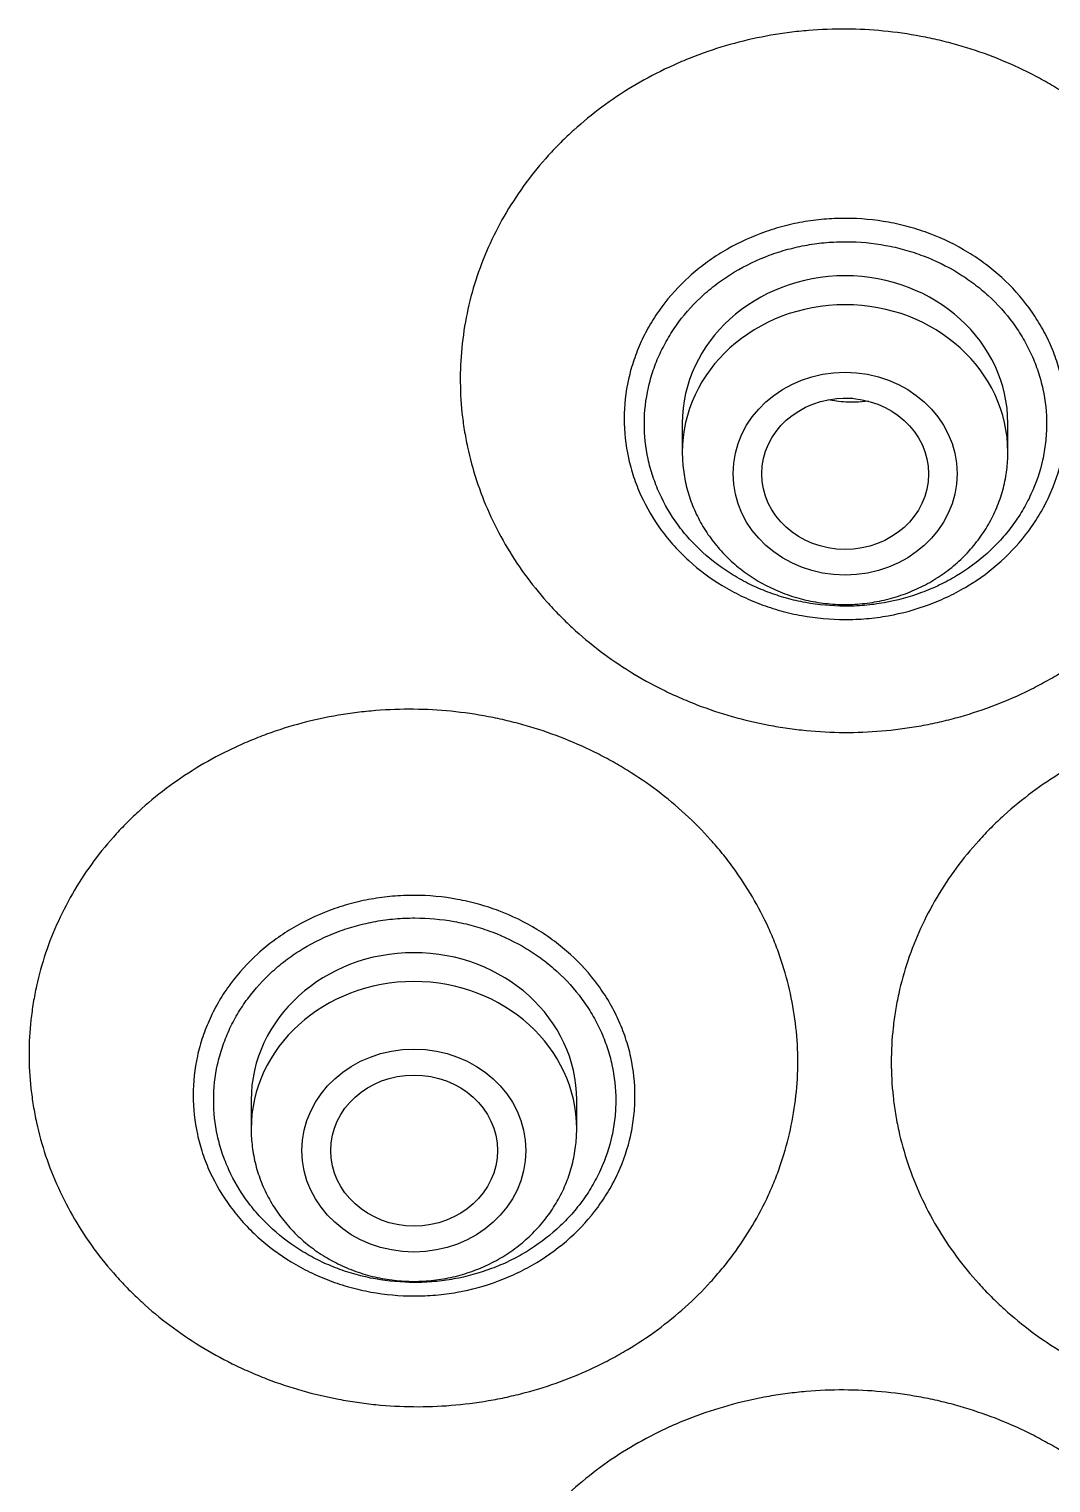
# Model space of a CAD drawing. Header units: millimetres. Extents: x 169 to 4368, y -1049 to 1924.
# Drawn here: x 457.488 to 458.775, y 1181.424 to 1183.255 of the extents above; entities that cross this region are included whole.
import ezdxf

# ---------------------------------------------------------------- set-up
doc = ezdxf.new("R2010")
doc.units = ezdxf.units.MM

msp = doc.modelspace()

# ---------------------------------------------------------------- linework, layer by layer
for p, q in [((458.3105, 1182.7583), (458.3105, 1182.7219)), ((458.7205, 1182.7219), (458.7205, 1182.7583)), ((457.7675, 1181.9059), (457.7675, 1181.8696)), ((458.1775, 1181.8696), (458.1775, 1181.9059))]:
    msp.add_line(p, q)
for centre in [(458.5155, 1182.7583), (458.5155, 1182.7219), (457.9725, 1181.9059), (457.9725, 1181.8696)]:
    msp.add_ellipse(centre, major_axis=(-0.205, 0), ratio=0.906308, start_param=3.141593, end_param=6.283185)
for centre, major_axis, ratio in [((458.5155, 1182.6949), (-0.141, 0), 0.906308), ((458.5156, 1182.6947), (0.105, -0.0002), 0.90652), ((457.9725, 1181.8425), (-0.141, 0), 0.906308), ((457.9727, 1181.8425), (0.105, 0), 0.905881)]:
    msp.add_ellipse(centre, major_axis=major_axis, ratio=ratio)
for points, knots in [([(458.9995, 1182.8085), (458.9994, 1182.7793), (458.9962, 1182.7505), (458.9868, 1182.7082), (458.983, 1182.6942), (458.976, 1182.6733), (458.9734, 1182.6664), (458.968, 1182.6527), (458.9651, 1182.6459), (458.9498, 1182.6125), (458.9348, 1182.5872), (458.9128, 1182.5573), (458.9082, 1182.5514), (458.8987, 1182.5398), (458.8937, 1182.534), (458.8785, 1182.5172), (458.8678, 1182.5065), (458.8342, 1182.4762), (458.8098, 1182.458), (458.7766, 1182.438), (458.7698, 1182.4341), (458.7561, 1182.4267), (458.7492, 1182.4232), (458.7282, 1182.4131), (458.6996, 1182.401), (458.6699, 1182.3914), (458.6471, 1182.3853), (458.6395, 1182.3834), (458.624, 1182.3799), (458.6162, 1182.3784), (458.5771, 1182.3715), (458.5456, 1182.3689), (458.4983, 1182.3692), (458.4824, 1182.37), (458.4586, 1182.3723), (458.4507, 1182.3733), (458.4349, 1182.3755), (458.4271, 1182.3768), (458.3883, 1182.3841), (458.3582, 1182.3927), (458.3216, 1182.4068), (458.3143, 1182.4098), (458.2999, 1182.4161), (458.2927, 1182.4195), (458.2717, 1182.4299), (458.2582, 1182.4374), (458.2189, 1182.4617), (458.1945, 1182.4802), (458.1663, 1182.5062), (458.1608, 1182.5116), (458.1501, 1182.5224), (458.145, 1182.5279), (458.13, 1182.5448), (458.1112, 1182.5681), (458.095, 1182.593), (458.0801, 1182.6187), (458.0733, 1182.6321), (458.0551, 1182.6724), (458.0461, 1182.7001), (458.0384, 1182.7356), (458.0371, 1182.7428), (458.0348, 1182.7572), (458.0338, 1182.7644), (458.0315, 1182.7863), (458.0301, 1182.8154), (458.0317, 1182.8445), (458.035, 1182.8735), (458.0374, 1182.8879), (458.0468, 1182.9304), (458.0561, 1182.9579), (458.0745, 1182.9981), (458.0814, 1183.0113), (458.0965, 1183.0368), (458.1128, 1183.0614), (458.1317, 1183.0845), (458.1468, 1183.1011), (458.152, 1183.1066), (458.1627, 1183.1173), (458.1683, 1183.1225), (458.1966, 1183.1481), (458.2211, 1183.1663), (458.2606, 1183.19), (458.2742, 1183.1974), (458.2952, 1183.2075), (458.3024, 1183.2107), (458.3169, 1183.2169), (458.3241, 1183.2198), (458.3608, 1183.2334), (458.391, 1183.2415), (458.4299, 1183.2483), (458.4377, 1183.2495), (458.4535, 1183.2515), (458.4614, 1183.2524), (458.4852, 1183.2543), (458.5011, 1183.2549), (458.5484, 1183.2546), (458.5798, 1183.2515), (458.6189, 1183.2442), (458.6267, 1183.2425), (458.6422, 1183.2388), (458.6498, 1183.2368), (458.6725, 1183.2304), (458.7022, 1183.2204), (458.7307, 1183.2079), (458.7517, 1183.1975), (458.7586, 1183.1939), (458.7722, 1183.1863), (458.779, 1183.1823), (458.812, 1183.1618), (458.8364, 1183.1433), (458.8698, 1183.1125), (458.8804, 1183.1016), (458.8956, 1183.0846), (458.9005, 1183.0788), (458.9099, 1183.067), (458.9145, 1183.0611), (458.9363, 1183.0308), (458.9511, 1183.0053), (458.9662, 1182.9717), (458.9691, 1182.9648), (458.9744, 1182.951), (458.9769, 1182.9441), (458.9837, 1182.9232), (458.9875, 1182.9091), (458.9966, 1182.8666), (458.9996, 1182.8378), (458.9995, 1182.8085)], [0, 0, 0, 0, 0.03125, 0.03125, 0.046875, 0.046875, 0.054688, 0.054688, 0.0625, 0.0625, 0.09375, 0.09375, 0.101562, 0.101562, 0.109375, 0.109375, 0.125, 0.125, 0.15625, 0.15625, 0.164062, 0.164062, 0.171875, 0.171875, 0.1875, 0.203125, 0.203125, 0.210937, 0.210937, 0.21875, 0.21875, 0.25, 0.25, 0.265625, 0.265625, 0.273437, 0.273437, 0.28125, 0.28125, 0.3125, 0.3125, 0.320312, 0.320312, 0.328125, 0.328125, 0.34375, 0.34375, 0.375, 0.375, 0.382812, 0.382812, 0.390625, 0.390625, 0.40625, 0.421875, 0.421875, 0.4375, 0.4375, 0.46875, 0.46875, 0.476562, 0.476562, 0.484375, 0.484375, 0.5, 0.515625, 0.515625, 0.53125, 0.53125, 0.5625, 0.5625, 0.578125, 0.578125, 0.59375, 0.609375, 0.609375, 0.617187, 0.617187, 0.625, 0.625, 0.65625, 0.65625, 0.671875, 0.671875, 0.679687, 0.679687, 0.6875, 0.6875, 0.71875, 0.71875, 0.726562, 0.726562, 0.734375, 0.734375, 0.75, 0.75, 0.78125, 0.78125, 0.789062, 0.789062, 0.796875, 0.796875, 0.8125, 0.828125, 0.828125, 0.835937, 0.835937, 0.84375, 0.84375, 0.875, 0.875, 0.890625, 0.890625, 0.898437, 0.898437, 0.90625, 0.90625, 0.9375, 0.9375, 0.945312, 0.945312, 0.953125, 0.953125, 0.96875, 0.96875, 1, 1, 1, 1]), ([(458.2373, 1182.7643), (458.2373, 1182.781), (458.2392, 1182.7975), (458.2437, 1182.8179), (458.2447, 1182.822), (458.2469, 1182.83), (458.2482, 1182.834), (458.2522, 1182.8459), (458.2583, 1182.8614), (458.2661, 1182.8762), (458.2726, 1182.8872), (458.2748, 1182.8908), (458.2796, 1182.8979), (458.282, 1182.9014), (458.2948, 1182.9186), (458.3063, 1182.9313), (458.3256, 1182.9488), (458.3324, 1182.9543), (458.3466, 1182.9648), (458.354, 1182.9698), (458.3767, 1182.9835), (458.3927, 1182.9912), (458.418, 1183.0006), (458.4267, 1183.0034), (458.4441, 1183.0082), (458.4618, 1183.0122), (458.4797, 1183.0145), (458.4978, 1183.0161), (458.5069, 1183.0165), (458.5345, 1183.0164), (458.5526, 1183.0147), (458.5792, 1183.0099), (458.588, 1183.0078), (458.6012, 1183.0042), (458.6055, 1183.0029), (458.6141, 1183.0001), (458.6184, 1182.9986), (458.6394, 1182.9906), (458.6554, 1182.9828), (458.6743, 1182.9713), (458.678, 1182.9689), (458.6854, 1182.9639), (458.689, 1182.9613), (458.6996, 1182.9534), (458.7063, 1182.9478), (458.7256, 1182.9303), (458.7371, 1182.9175), (458.7497, 1182.9002), (458.7522, 1182.8967), (458.7569, 1182.8896), (458.7591, 1182.886), (458.7656, 1182.875), (458.7733, 1182.8601), (458.7794, 1182.8446), (458.7833, 1182.8327), (458.7845, 1182.8287), (458.7867, 1182.8206), (458.7877, 1182.8165), (458.7922, 1182.7962), (458.7939, 1182.7798), (458.7939, 1182.7551), (458.7934, 1182.7468), (458.792, 1182.7344), (458.7915, 1182.7302), (458.7901, 1182.722), (458.7893, 1182.7179), (458.7849, 1182.6977), (458.7796, 1182.682), (458.7691, 1182.659), (458.7651, 1182.6515), (458.7565, 1182.6369), (458.7518, 1182.6298), (458.7366, 1182.6093), (458.7251, 1182.5966), (458.6991, 1182.573), (458.685, 1182.5626), (458.6624, 1182.5489), (458.6546, 1182.5447), (458.6385, 1182.5369), (458.6301, 1182.5334), (458.6048, 1182.5239), (458.5875, 1182.5192), (458.5652, 1182.5152), (458.5607, 1182.5145), (458.5516, 1182.5133), (458.5471, 1182.5128), (458.5334, 1182.5116), (458.5243, 1182.5112), (458.4971, 1182.5113), (458.479, 1182.5129), (458.4566, 1182.517), (458.4521, 1182.5179), (458.4432, 1182.5199), (458.4388, 1182.5211), (458.4257, 1182.5247), (458.4087, 1182.5303), (458.3923, 1182.5373), (458.3802, 1182.5432), (458.3763, 1182.5452), (458.3684, 1182.5495), (458.3645, 1182.5518), (458.3455, 1182.5633), (458.3315, 1182.5738), (458.3123, 1182.5913), (458.3061, 1182.5975), (458.2974, 1182.6071), (458.2946, 1182.6104), (458.2892, 1182.6171), (458.2865, 1182.6205), (458.2739, 1182.6377), (458.2654, 1182.6522), (458.2567, 1182.6713), (458.255, 1182.6752), (458.252, 1182.6831), (458.2505, 1182.687), (458.2466, 1182.6989), (458.2444, 1182.707), (458.2391, 1182.7312), (458.2373, 1182.7476), (458.2373, 1182.7643)], [0, 0, 0, 0, 0.03125, 0.03125, 0.039063, 0.039063, 0.046875, 0.046875, 0.0625, 0.078125, 0.078125, 0.085938, 0.085938, 0.09375, 0.09375, 0.125, 0.125, 0.140625, 0.140625, 0.15625, 0.15625, 0.1875, 0.1875, 0.203125, 0.203125, 0.21875, 0.234375, 0.234375, 0.25, 0.25, 0.28125, 0.28125, 0.296875, 0.296875, 0.304688, 0.304688, 0.3125, 0.3125, 0.34375, 0.34375, 0.351563, 0.351563, 0.359375, 0.359375, 0.375, 0.375, 0.40625, 0.40625, 0.414063, 0.414063, 0.421875, 0.421875, 0.4375, 0.453125, 0.453125, 0.460938, 0.460938, 0.46875, 0.46875, 0.5, 0.5, 0.515625, 0.515625, 0.523438, 0.523438, 0.53125, 0.53125, 0.5625, 0.5625, 0.578125, 0.578125, 0.59375, 0.59375, 0.625, 0.625, 0.65625, 0.65625, 0.671875, 0.671875, 0.6875, 0.6875, 0.71875, 0.71875, 0.726562, 0.726562, 0.734375, 0.734375, 0.75, 0.75, 0.78125, 0.78125, 0.789062, 0.789062, 0.796875, 0.796875, 0.8125, 0.828125, 0.828125, 0.835938, 0.835938, 0.84375, 0.84375, 0.875, 0.875, 0.890625, 0.890625, 0.898438, 0.898438, 0.90625, 0.90625, 0.9375, 0.9375, 0.945313, 0.945313, 0.953125, 0.953125, 0.96875, 0.96875, 1, 1, 1, 1]), ([(458.2627, 1182.7583), (458.2627, 1182.7431), (458.2643, 1182.7282), (458.269, 1182.7062), (458.271, 1182.6989), (458.2758, 1182.6845), (458.2786, 1182.6773), (458.288, 1182.6564), (458.2957, 1182.6432), (458.3072, 1182.6276), (458.3095, 1182.6245), (458.3145, 1182.6184), (458.317, 1182.6154), (458.325, 1182.6067), (458.3305, 1182.6011), (458.348, 1182.5851), (458.3607, 1182.5756), (458.378, 1182.5651), (458.3815, 1182.563), (458.3886, 1182.5591), (458.3922, 1182.5572), (458.4032, 1182.5519), (458.4181, 1182.5455), (458.4336, 1182.5404), (458.4455, 1182.537), (458.4495, 1182.536), (458.4576, 1182.5342), (458.4616, 1182.5333), (458.4821, 1182.5296), (458.4985, 1182.5281), (458.5233, 1182.528), (458.5315, 1182.5283), (458.544, 1182.5294), (458.5482, 1182.5298), (458.5564, 1182.5309), (458.5605, 1182.5316), (458.5808, 1182.5352), (458.5966, 1182.5394), (458.6196, 1182.548), (458.6272, 1182.5512), (458.6419, 1182.5583), (458.649, 1182.5621), (458.6697, 1182.5745), (458.6825, 1182.5839), (458.7003, 1182.5999), (458.7059, 1182.6055), (458.7165, 1182.6171), (458.7263, 1182.6291), (458.7349, 1182.6419), (458.7428, 1182.6551), (458.7464, 1182.662), (458.756, 1182.6828), (458.7609, 1182.6971), (458.7658, 1182.7192), (458.7671, 1182.7266), (458.7688, 1182.7417), (458.7692, 1182.7492), (458.7693, 1182.7717), (458.7678, 1182.7866), (458.7638, 1182.8051), (458.7629, 1182.8088), (458.7609, 1182.8161), (458.7598, 1182.8197), (458.7562, 1182.8305), (458.7507, 1182.8447), (458.7437, 1182.8582), (458.7379, 1182.8682), (458.7359, 1182.8714), (458.7316, 1182.8779), (458.7294, 1182.8811), (458.7179, 1182.8969), (458.7075, 1182.9085), (458.69, 1182.9244), (458.6839, 1182.9295), (458.6743, 1182.9367), (458.671, 1182.9391), (458.6643, 1182.9436), (458.6609, 1182.9458), (458.6438, 1182.9563), (458.6292, 1182.9634), (458.6101, 1182.9706), (458.6063, 1182.972), (458.5984, 1182.9746), (458.5944, 1182.9758), (458.5825, 1182.9791), (458.5745, 1182.981), (458.5502, 1182.9854), (458.5338, 1182.987), (458.5129, 1182.9871), (458.5087, 1182.987), (458.5004, 1182.9866), (458.4963, 1182.9864), (458.4839, 1182.9853), (458.4676, 1182.9832), (458.4515, 1182.9796), (458.4356, 1182.9753), (458.4277, 1182.9728), (458.4046, 1182.9642), (458.3901, 1182.9572), (458.3694, 1182.9448), (458.3627, 1182.9404), (458.3497, 1182.9308), (458.3435, 1182.9258), (458.3259, 1182.9099), (458.3154, 1182.8984), (458.3014, 1182.8797), (458.2971, 1182.8732), (458.2892, 1182.8599), (458.2821, 1182.8464), (458.2764, 1182.8324), (458.2716, 1182.818), (458.2695, 1182.8107), (458.2645, 1182.7885), (458.2628, 1182.7735), (458.2627, 1182.7583)], [0, 0, 0, 0, 0.03125, 0.03125, 0.046875, 0.046875, 0.0625, 0.0625, 0.09375, 0.09375, 0.101563, 0.101563, 0.109375, 0.109375, 0.125, 0.125, 0.15625, 0.15625, 0.164063, 0.164063, 0.171875, 0.171875, 0.1875, 0.203125, 0.203125, 0.210938, 0.210938, 0.21875, 0.21875, 0.25, 0.25, 0.265625, 0.265625, 0.273438, 0.273438, 0.28125, 0.28125, 0.3125, 0.3125, 0.328125, 0.328125, 0.34375, 0.34375, 0.375, 0.375, 0.390625, 0.390625, 0.40625, 0.421875, 0.421875, 0.4375, 0.4375, 0.46875, 0.46875, 0.484375, 0.484375, 0.5, 0.5, 0.53125, 0.53125, 0.539063, 0.539063, 0.546875, 0.546875, 0.5625, 0.578125, 0.578125, 0.585938, 0.585938, 0.59375, 0.59375, 0.625, 0.625, 0.640625, 0.640625, 0.648438, 0.648438, 0.65625, 0.65625, 0.6875, 0.6875, 0.695313, 0.695313, 0.703125, 0.703125, 0.71875, 0.71875, 0.75, 0.75, 0.757813, 0.757813, 0.765625, 0.765625, 0.78125, 0.796875, 0.796875, 0.8125, 0.8125, 0.84375, 0.84375, 0.859375, 0.859375, 0.875, 0.875, 0.90625, 0.90625, 0.921875, 0.921875, 0.9375, 0.953125, 0.953125, 0.96875, 0.96875, 1, 1, 1, 1]), ([(458.5448, 1182.7862), (458.5393, 1182.7854), (458.5336, 1182.785), (458.5202, 1182.7847), (458.5124, 1182.7851), (458.5011, 1182.7866), (458.4975, 1182.7872), (458.4939, 1182.7879)], [0, 0, 0, 0, 0.329174, 0.329174, 0.786313, 0.786313, 1, 1, 1, 1]), ([(458.3105, 1182.7219), (458.3105, 1182.7137), (458.3115, 1182.6998), (458.3158, 1182.6764), (458.323, 1182.6546), (458.3331, 1182.6332), (458.3459, 1182.6134), (458.3611, 1182.595), (458.3786, 1182.5785), (458.3982, 1182.564), (458.4195, 1182.5519), (458.4422, 1182.5423), (458.466, 1182.5353), (458.4906, 1182.5311), (458.5155, 1182.5297), (458.5404, 1182.5311), (458.5649, 1182.5353), (458.5888, 1182.5423), (458.6115, 1182.5519), (458.6328, 1182.564), (458.6524, 1182.5785), (458.6699, 1182.595), (458.6852, 1182.6135), (458.6979, 1182.6333), (458.708, 1182.6548), (458.7153, 1182.6766), (458.7196, 1182.6999), (458.7205, 1182.7138), (458.7205, 1182.7219)], [0, 0, 0, 0, 0.036694, 0.07465, 0.112689, 0.150846, 0.189146, 0.227598, 0.266201, 0.304942, 0.3438, 0.382753, 0.421774, 0.460843, 0.499936, 0.539034, 0.578117, 0.617162, 0.656147, 0.695046, 0.733834, 0.772489, 0.810994, 0.849343, 0.887544, 0.925617, 0.963594, 1, 1, 1, 1]), ([(458.456, 1181.9544), (458.456, 1181.9254), (458.4528, 1181.897), (458.4436, 1181.855), (458.4398, 1181.8411), (458.4329, 1181.8205), (458.4304, 1181.8136), (458.425, 1181.8), (458.4221, 1181.7933), (458.407, 1181.7602), (458.3921, 1181.7352), (458.3701, 1181.7055), (458.3656, 1181.6997), (458.3561, 1181.6882), (458.3512, 1181.6825), (458.336, 1181.6659), (458.3254, 1181.6554), (458.2919, 1181.6253), (458.2675, 1181.6073), (458.2344, 1181.5876), (458.2277, 1181.5838), (458.214, 1181.5765), (458.2071, 1181.573), (458.1861, 1181.563), (458.1576, 1181.551), (458.1279, 1181.5417), (458.1051, 1181.5356), (458.0975, 1181.5338), (458.082, 1181.5304), (458.0742, 1181.5289), (458.0351, 1181.5222), (458.0037, 1181.5197), (457.9564, 1181.5201), (457.9405, 1181.521), (457.9167, 1181.5233), (457.9088, 1181.5243), (457.893, 1181.5266), (457.8852, 1181.5279), (457.8464, 1181.5353), (457.8162, 1181.5438), (457.7796, 1181.5579), (457.7723, 1181.5609), (457.7579, 1181.5673), (457.7507, 1181.5706), (457.7297, 1181.581), (457.7161, 1181.5885), (457.6768, 1181.6127), (457.6523, 1181.6311), (457.6241, 1181.657), (457.6186, 1181.6623), (457.6079, 1181.6731), (457.6027, 1181.6786), (457.5877, 1181.6954), (457.5689, 1181.7185), (457.5526, 1181.7433), (457.5376, 1181.7688), (457.5308, 1181.782), (457.5125, 1181.8221), (457.5034, 1181.8496), (457.4957, 1181.8848), (457.4943, 1181.8919), (457.492, 1181.9062), (457.491, 1181.9134), (457.4886, 1181.935), (457.487, 1181.9639), (457.4886, 1181.9927), (457.491, 1182.0143), (457.492, 1182.0215), (457.4943, 1182.0357), (457.4957, 1182.0428), (457.5034, 1182.0778), (457.5125, 1182.1051), (457.5308, 1182.1448), (457.5376, 1182.1579), (457.5526, 1182.1832), (457.5689, 1182.2076), (457.5877, 1182.2304), (457.6027, 1182.2468), (457.6079, 1182.2522), (457.6186, 1182.2628), (457.6241, 1182.268), (457.6523, 1182.2933), (457.6768, 1182.3112), (457.7161, 1182.3347), (457.7297, 1182.3419), (457.7507, 1182.3519), (457.7579, 1182.3551), (457.7723, 1182.3611), (457.7796, 1182.364), (457.8162, 1182.3774), (457.8464, 1182.3854), (457.8852, 1182.392), (457.893, 1182.3931), (457.9088, 1182.3951), (457.9167, 1182.3959), (457.9405, 1182.3978), (457.9564, 1182.3983), (458.0037, 1182.3979), (458.0351, 1182.3948), (458.0742, 1182.3873), (458.082, 1182.3857), (458.0975, 1182.382), (458.1051, 1182.38), (458.1279, 1182.3735), (458.1576, 1182.3636), (458.1861, 1182.351), (458.2071, 1182.3407), (458.214, 1182.3371), (458.2277, 1182.3295), (458.2344, 1182.3255), (458.2675, 1182.3051), (458.2919, 1182.2867), (458.3254, 1182.256), (458.336, 1182.2453), (458.3512, 1182.2283), (458.3561, 1182.2226), (458.3656, 1182.2109), (458.3701, 1182.205), (458.3921, 1182.1749), (458.407, 1182.1496), (458.4221, 1182.1162), (458.425, 1182.1094), (458.4304, 1182.0957), (458.4329, 1182.0888), (458.4398, 1182.0681), (458.4436, 1182.0542), (458.4528, 1182.012), (458.456, 1181.9834), (458.456, 1181.9544)], [0, 0, 0, 0, 0.03125, 0.03125, 0.046875, 0.046875, 0.054687, 0.054687, 0.0625, 0.0625, 0.09375, 0.09375, 0.101562, 0.101562, 0.109375, 0.109375, 0.125, 0.125, 0.15625, 0.15625, 0.164062, 0.164062, 0.171875, 0.171875, 0.1875, 0.203125, 0.203125, 0.210937, 0.210937, 0.21875, 0.21875, 0.25, 0.25, 0.265625, 0.265625, 0.273438, 0.273438, 0.28125, 0.28125, 0.3125, 0.3125, 0.320313, 0.320313, 0.328125, 0.328125, 0.34375, 0.34375, 0.375, 0.375, 0.382813, 0.382813, 0.390625, 0.390625, 0.40625, 0.421875, 0.421875, 0.4375, 0.4375, 0.46875, 0.46875, 0.476562, 0.476562, 0.484375, 0.484375, 0.5, 0.515625, 0.515625, 0.523437, 0.523437, 0.53125, 0.53125, 0.5625, 0.5625, 0.578125, 0.578125, 0.59375, 0.609375, 0.609375, 0.617187, 0.617187, 0.625, 0.625, 0.65625, 0.65625, 0.671875, 0.671875, 0.679687, 0.679687, 0.6875, 0.6875, 0.71875, 0.71875, 0.726562, 0.726562, 0.734375, 0.734375, 0.75, 0.75, 0.78125, 0.78125, 0.789062, 0.789062, 0.796875, 0.796875, 0.8125, 0.828125, 0.828125, 0.835937, 0.835937, 0.84375, 0.84375, 0.875, 0.875, 0.890625, 0.890625, 0.898437, 0.898437, 0.90625, 0.90625, 0.9375, 0.9375, 0.945312, 0.945312, 0.953125, 0.953125, 0.96875, 0.96875, 1, 1, 1, 1]), ([(459.5434, 1181.9539), (459.5434, 1181.9248), (459.5402, 1181.8963), (459.531, 1181.8542), (459.5272, 1181.8403), (459.5202, 1181.8196), (459.5177, 1181.8127), (459.5123, 1181.799), (459.5095, 1181.7923), (459.4943, 1181.759), (459.4794, 1181.7338), (459.4574, 1181.7039), (459.4528, 1181.698), (459.4433, 1181.6864), (459.4384, 1181.6807), (459.4232, 1181.6639), (459.4125, 1181.6532), (459.379, 1181.6228), (459.3546, 1181.6047), (459.3214, 1181.5846), (459.3147, 1181.5807), (459.301, 1181.5732), (459.294, 1181.5697), (459.273, 1181.5595), (459.2444, 1181.5473), (459.2147, 1181.5376), (459.1919, 1181.5313), (459.1843, 1181.5294), (459.1688, 1181.5259), (459.161, 1181.5243), (459.1218, 1181.5172), (459.0904, 1181.5144), (459.043, 1181.5144), (459.0271, 1181.5151), (459.0033, 1181.5172), (458.9953, 1181.5181), (458.9795, 1181.5202), (458.9717, 1181.5215), (458.9328, 1181.5285), (458.9026, 1181.5368), (458.8659, 1181.5505), (458.8586, 1181.5534), (458.8442, 1181.5596), (458.837, 1181.5629), (458.816, 1181.5731), (458.8024, 1181.5805), (458.763, 1181.6043), (458.7385, 1181.6225), (458.7102, 1181.6481), (458.7046, 1181.6534), (458.694, 1181.664), (458.6888, 1181.6695), (458.6737, 1181.6861), (458.6549, 1181.7091), (458.6386, 1181.7337), (458.6236, 1181.7591), (458.6167, 1181.7723), (458.5984, 1181.8122), (458.5892, 1181.8396), (458.5815, 1181.8748), (458.5801, 1181.8819), (458.5778, 1181.8962), (458.5768, 1181.9034), (458.5744, 1181.925), (458.5729, 1181.9539), (458.5744, 1181.9828), (458.5768, 1182.0044), (458.5778, 1182.0116), (458.5801, 1182.0259), (458.5815, 1182.0329), (458.5892, 1182.0681), (458.5984, 1182.0955), (458.6167, 1182.1355), (458.6236, 1182.1486), (458.6386, 1182.1741), (458.6549, 1182.1986), (458.6737, 1182.2216), (458.6888, 1182.2383), (458.694, 1182.2437), (458.7046, 1182.2544), (458.7102, 1182.2597), (458.7385, 1182.2853), (458.763, 1182.3034), (458.8024, 1182.3273), (458.816, 1182.3347), (458.837, 1182.3449), (458.8442, 1182.3481), (458.8586, 1182.3543), (458.8659, 1182.3572), (458.9026, 1182.371), (458.9328, 1182.3793), (458.9717, 1182.3863), (458.9795, 1182.3875), (458.9953, 1182.3896), (459.0033, 1182.3905), (459.0271, 1182.3926), (459.043, 1182.3933), (459.0904, 1182.3933), (459.1218, 1182.3905), (459.161, 1182.3835), (459.1688, 1182.3819), (459.1843, 1182.3783), (459.1919, 1182.3764), (459.2147, 1182.3702), (459.2444, 1182.3605), (459.273, 1182.3482), (459.294, 1182.3381), (459.301, 1182.3345), (459.3147, 1182.3271), (459.3214, 1182.3232), (459.3546, 1182.3031), (459.379, 1182.2849), (459.4125, 1182.2545), (459.4232, 1182.2439), (459.4384, 1182.2271), (459.4433, 1182.2213), (459.4528, 1182.2097), (459.4574, 1182.2038), (459.4794, 1182.174), (459.4943, 1182.1487), (459.5095, 1182.1155), (459.5123, 1182.1087), (459.5177, 1182.0951), (459.5202, 1182.0882), (459.5272, 1182.0675), (459.531, 1182.0536), (459.5402, 1182.0115), (459.5434, 1181.9829), (459.5434, 1181.9539)], [0, 0, 0, 0, 0.03125, 0.03125, 0.046875, 0.046875, 0.054687, 0.054687, 0.0625, 0.0625, 0.09375, 0.09375, 0.101562, 0.101562, 0.109375, 0.109375, 0.125, 0.125, 0.15625, 0.15625, 0.164062, 0.164062, 0.171875, 0.171875, 0.1875, 0.203125, 0.203125, 0.210938, 0.210938, 0.21875, 0.21875, 0.25, 0.25, 0.265625, 0.265625, 0.273438, 0.273438, 0.28125, 0.28125, 0.3125, 0.3125, 0.320313, 0.320313, 0.328125, 0.328125, 0.34375, 0.34375, 0.375, 0.375, 0.382813, 0.382813, 0.390625, 0.390625, 0.40625, 0.421875, 0.421875, 0.4375, 0.4375, 0.46875, 0.46875, 0.476562, 0.476562, 0.484375, 0.484375, 0.5, 0.515625, 0.515625, 0.523437, 0.523437, 0.53125, 0.53125, 0.5625, 0.5625, 0.578125, 0.578125, 0.59375, 0.609375, 0.609375, 0.617187, 0.617187, 0.625, 0.625, 0.65625, 0.65625, 0.671875, 0.671875, 0.679688, 0.679688, 0.6875, 0.6875, 0.71875, 0.71875, 0.726563, 0.726563, 0.734375, 0.734375, 0.75, 0.75, 0.78125, 0.78125, 0.789063, 0.789063, 0.796875, 0.796875, 0.8125, 0.828125, 0.828125, 0.835938, 0.835938, 0.84375, 0.84375, 0.875, 0.875, 0.890625, 0.890625, 0.898438, 0.898438, 0.90625, 0.90625, 0.9375, 0.9375, 0.945313, 0.945313, 0.953125, 0.953125, 0.96875, 0.96875, 1, 1, 1, 1]), ([(457.6944, 1181.9121), (457.6944, 1181.9288), (457.6962, 1181.9453), (457.7007, 1181.9656), (457.7018, 1181.9697), (457.704, 1181.9777), (457.7052, 1181.9817), (457.7092, 1181.9935), (457.7153, 1182.009), (457.7231, 1182.0239), (457.7296, 1182.0348), (457.7318, 1182.0384), (457.7365, 1182.0455), (457.739, 1182.049), (457.7517, 1182.0662), (457.7632, 1182.0788), (457.7825, 1182.0962), (457.7893, 1182.1018), (457.8035, 1182.1123), (457.8108, 1182.1172), (457.8335, 1182.1309), (457.8495, 1182.1386), (457.8748, 1182.148), (457.8835, 1182.1508), (457.901, 1182.1556), (457.9186, 1182.1595), (457.9365, 1182.1619), (457.9546, 1182.1635), (457.9638, 1182.1638), (457.9913, 1182.1638), (458.0094, 1182.1621), (458.0361, 1182.1572), (458.0449, 1182.1552), (458.058, 1182.1516), (458.0624, 1182.1502), (458.071, 1182.1474), (458.0753, 1182.1459), (458.0963, 1182.1379), (458.1123, 1182.1302), (458.1312, 1182.1187), (458.1349, 1182.1163), (458.1422, 1182.1113), (458.1459, 1182.1087), (458.1565, 1182.1008), (458.1632, 1182.0953), (458.1825, 1182.0778), (458.194, 1182.065), (458.2067, 1182.0477), (458.2091, 1182.0442), (458.2138, 1182.0371), (458.2161, 1182.0335), (458.2225, 1182.0225), (458.2302, 1182.0077), (458.2363, 1181.9922), (458.2403, 1181.9803), (458.2415, 1181.9763), (458.2437, 1181.9683), (458.2448, 1181.9642), (458.2492, 1181.9438), (458.2509, 1181.9275), (458.2509, 1181.9028), (458.2505, 1181.8946), (458.2491, 1181.8821), (458.2486, 1181.878), (458.2472, 1181.8698), (458.2464, 1181.8658), (458.242, 1181.8456), (458.2367, 1181.8298), (458.2263, 1181.807), (458.2223, 1181.7994), (458.2137, 1181.7848), (458.209, 1181.7778), (458.1939, 1181.7573), (458.1824, 1181.7446), (458.1564, 1181.7211), (458.1423, 1181.7107), (458.1197, 1181.697), (458.1119, 1181.6928), (458.0958, 1181.685), (458.0875, 1181.6815), (458.0622, 1181.672), (458.0448, 1181.6673), (458.0225, 1181.6633), (458.018, 1181.6626), (458.009, 1181.6614), (458.0044, 1181.6609), (457.9907, 1181.6597), (457.9816, 1181.6594), (457.9544, 1181.6594), (457.9364, 1181.6611), (457.9139, 1181.6651), (457.9094, 1181.6661), (457.9006, 1181.6681), (457.8962, 1181.6692), (457.8831, 1181.6728), (457.866, 1181.6784), (457.8496, 1181.6855), (457.8376, 1181.6913), (457.8336, 1181.6934), (457.8257, 1181.6977), (457.8218, 1181.6999), (457.8028, 1181.7115), (457.7888, 1181.7219), (457.7696, 1181.7394), (457.7634, 1181.7455), (457.7547, 1181.7552), (457.7519, 1181.7585), (457.7464, 1181.7652), (457.7438, 1181.7685), (457.7312, 1181.7857), (457.7226, 1181.8002), (457.7139, 1181.8193), (457.7123, 1181.8232), (457.7092, 1181.831), (457.7077, 1181.835), (457.7038, 1181.8469), (457.7016, 1181.8549), (457.6962, 1181.8791), (457.6944, 1181.8955), (457.6944, 1181.9121)], [0, 0, 0, 0, 0.03125, 0.03125, 0.039062, 0.039062, 0.046875, 0.046875, 0.0625, 0.078125, 0.078125, 0.085937, 0.085937, 0.09375, 0.09375, 0.125, 0.125, 0.140625, 0.140625, 0.15625, 0.15625, 0.1875, 0.1875, 0.203125, 0.203125, 0.21875, 0.234375, 0.234375, 0.25, 0.25, 0.28125, 0.28125, 0.296875, 0.296875, 0.304687, 0.304687, 0.3125, 0.3125, 0.34375, 0.34375, 0.351562, 0.351562, 0.359375, 0.359375, 0.375, 0.375, 0.40625, 0.40625, 0.414062, 0.414062, 0.421875, 0.421875, 0.4375, 0.453125, 0.453125, 0.460937, 0.460937, 0.46875, 0.46875, 0.5, 0.5, 0.515625, 0.515625, 0.523437, 0.523437, 0.53125, 0.53125, 0.5625, 0.5625, 0.578125, 0.578125, 0.59375, 0.59375, 0.625, 0.625, 0.65625, 0.65625, 0.671875, 0.671875, 0.6875, 0.6875, 0.71875, 0.71875, 0.726562, 0.726562, 0.734375, 0.734375, 0.75, 0.75, 0.78125, 0.78125, 0.789062, 0.789062, 0.796875, 0.796875, 0.8125, 0.828125, 0.828125, 0.835937, 0.835937, 0.84375, 0.84375, 0.875, 0.875, 0.890625, 0.890625, 0.898437, 0.898437, 0.90625, 0.90625, 0.9375, 0.9375, 0.945312, 0.945312, 0.953125, 0.953125, 0.96875, 0.96875, 1, 1, 1, 1]), ([(457.7203, 1181.9059), (457.7203, 1181.8907), (457.7219, 1181.8758), (457.7267, 1181.8538), (457.7287, 1181.8466), (457.7335, 1181.8321), (457.7364, 1181.825), (457.7459, 1181.8041), (457.7537, 1181.7909), (457.7652, 1181.7753), (457.7676, 1181.7723), (457.7725, 1181.7662), (457.7751, 1181.7632), (457.783, 1181.7545), (457.7886, 1181.7489), (457.8061, 1181.733), (457.8189, 1181.7235), (457.8362, 1181.713), (457.8397, 1181.711), (457.8469, 1181.7071), (457.8505, 1181.7052), (457.8614, 1181.6999), (457.8764, 1181.6935), (457.8919, 1181.6885), (457.9038, 1181.6852), (457.9078, 1181.6842), (457.9159, 1181.6824), (457.92, 1181.6815), (457.9404, 1181.6778), (457.9568, 1181.6764), (457.9816, 1181.6764), (457.9899, 1181.6767), (458.0023, 1181.6778), (458.0065, 1181.6783), (458.0147, 1181.6794), (458.0188, 1181.6801), (458.0391, 1181.6837), (458.0549, 1181.688), (458.0779, 1181.6967), (458.0855, 1181.6999), (458.1002, 1181.707), (458.1073, 1181.7109), (458.1278, 1181.7233), (458.1406, 1181.7328), (458.1584, 1181.7489), (458.164, 1181.7545), (458.1745, 1181.7661), (458.1843, 1181.7781), (458.1928, 1181.7909), (458.2006, 1181.8042), (458.2042, 1181.8111), (458.2138, 1181.8319), (458.2186, 1181.8462), (458.2234, 1181.8683), (458.2247, 1181.8757), (458.2263, 1181.8908), (458.2267, 1181.8983), (458.2267, 1181.9208), (458.2251, 1181.9357), (458.2211, 1181.9542), (458.2202, 1181.9579), (458.2181, 1181.9652), (458.217, 1181.9689), (458.2134, 1181.9796), (458.2079, 1181.9937), (458.2008, 1182.0073), (458.195, 1182.0172), (458.1929, 1182.0205), (458.1887, 1182.027), (458.1864, 1182.0302), (458.1749, 1182.0459), (458.1644, 1182.0574), (458.1469, 1182.0733), (458.1408, 1182.0784), (458.1311, 1182.0856), (458.1278, 1182.0879), (458.1211, 1182.0924), (458.1177, 1182.0946), (458.1005, 1182.105), (458.086, 1182.1121), (458.0668, 1182.1193), (458.063, 1182.1207), (458.0551, 1182.1232), (458.0511, 1182.1244), (458.0392, 1182.1277), (458.0312, 1182.1295), (458.0069, 1182.1339), (457.9904, 1182.1354), (457.9696, 1182.1354), (457.9654, 1182.1353), (457.9571, 1182.135), (457.9529, 1182.1347), (457.9406, 1182.1336), (457.9243, 1182.1314), (457.9082, 1182.1278), (457.8923, 1182.1235), (457.8844, 1182.1209), (457.8614, 1182.1123), (457.8468, 1182.1052), (457.8262, 1182.0928), (457.8195, 1182.0883), (457.8066, 1182.0787), (457.8004, 1182.0736), (457.7829, 1182.0577), (457.7724, 1182.0462), (457.7585, 1182.0274), (457.7542, 1182.0209), (457.7463, 1182.0076), (457.7393, 1181.9941), (457.7337, 1181.98), (457.7289, 1181.9657), (457.7268, 1181.9583), (457.7219, 1181.9361), (457.7203, 1181.9211), (457.7203, 1181.9059)], [0, 0, 0, 0, 0.03125, 0.03125, 0.046875, 0.046875, 0.0625, 0.0625, 0.09375, 0.09375, 0.101562, 0.101562, 0.109375, 0.109375, 0.125, 0.125, 0.15625, 0.15625, 0.164062, 0.164062, 0.171875, 0.171875, 0.1875, 0.203125, 0.203125, 0.210937, 0.210937, 0.21875, 0.21875, 0.25, 0.25, 0.265625, 0.265625, 0.273437, 0.273437, 0.28125, 0.28125, 0.3125, 0.3125, 0.328125, 0.328125, 0.34375, 0.34375, 0.375, 0.375, 0.390625, 0.390625, 0.40625, 0.421875, 0.421875, 0.4375, 0.4375, 0.46875, 0.46875, 0.484375, 0.484375, 0.5, 0.5, 0.53125, 0.53125, 0.539062, 0.539062, 0.546875, 0.546875, 0.5625, 0.578125, 0.578125, 0.585937, 0.585937, 0.59375, 0.59375, 0.625, 0.625, 0.640625, 0.640625, 0.648437, 0.648437, 0.65625, 0.65625, 0.6875, 0.6875, 0.695312, 0.695312, 0.703125, 0.703125, 0.71875, 0.71875, 0.75, 0.75, 0.757812, 0.757812, 0.765625, 0.765625, 0.78125, 0.796875, 0.796875, 0.8125, 0.8125, 0.84375, 0.84375, 0.859375, 0.859375, 0.875, 0.875, 0.90625, 0.90625, 0.921875, 0.921875, 0.9375, 0.953125, 0.953125, 0.96875, 0.96875, 1, 1, 1, 1]), ([(457.7675, 1181.8696), (457.7675, 1181.8614), (457.7685, 1181.8474), (457.7728, 1181.8241), (457.78, 1181.8023), (457.7901, 1181.7808), (457.8029, 1181.761), (457.8181, 1181.7426), (457.8356, 1181.7261), (457.8552, 1181.7116), (457.8765, 1181.6995), (457.8992, 1181.6899), (457.923, 1181.6829), (457.9476, 1181.6787), (457.9725, 1181.6773), (457.9974, 1181.6787), (458.0219, 1181.6829), (458.0458, 1181.6899), (458.0685, 1181.6995), (458.0898, 1181.7116), (458.1094, 1181.7261), (458.1269, 1181.7426), (458.1422, 1181.7611), (458.1549, 1181.7809), (458.165, 1181.8024), (458.1723, 1181.8242), (458.1766, 1181.8475), (458.1775, 1181.8614), (458.1775, 1181.8696)], [0, 0, 0, 0, 0.036694, 0.07465, 0.112689, 0.150846, 0.189146, 0.227598, 0.266201, 0.304942, 0.3438, 0.382753, 0.421774, 0.460843, 0.499936, 0.539034, 0.578117, 0.617162, 0.656147, 0.695046, 0.733834, 0.772489, 0.810994, 0.849343, 0.887544, 0.925617, 0.963594, 1, 1, 1, 1]), ([(458.9995, 1181.1049), (458.9996, 1181.0762), (458.9966, 1181.048), (458.9875, 1181.0063), (458.9837, 1180.9926), (458.9769, 1180.9721), (458.9744, 1180.9653), (458.9691, 1180.9518), (458.9662, 1180.9451), (458.9511, 1180.9123), (458.9363, 1180.8873), (458.9144, 1180.8578), (458.9099, 1180.852), (458.9005, 1180.8406), (458.8956, 1180.8349), (458.8804, 1180.8183), (458.8698, 1180.8078), (458.8364, 1180.7778), (458.812, 1180.7599), (458.779, 1180.7401), (458.7722, 1180.7363), (458.7586, 1180.729), (458.7517, 1180.7255), (458.7307, 1180.7155), (458.7022, 1180.7035), (458.6725, 1180.694), (458.6498, 1180.6879), (458.6421, 1180.686), (458.6267, 1180.6825), (458.6189, 1180.681), (458.5798, 1180.6741), (458.5484, 1180.6714), (458.501, 1180.6715), (458.4852, 1180.6723), (458.4614, 1180.6744), (458.4534, 1180.6753), (458.4377, 1180.6775), (458.4299, 1180.6787), (458.391, 1180.6857), (458.3608, 1180.694), (458.3241, 1180.7077), (458.3168, 1180.7106), (458.3024, 1180.7168), (458.2952, 1180.72), (458.2742, 1180.7302), (458.2606, 1180.7375), (458.2211, 1180.7612), (458.1966, 1180.7792), (458.1682, 1180.8046), (458.1627, 1180.8098), (458.152, 1180.8204), (458.1468, 1180.8258), (458.1317, 1180.8423), (458.1128, 1180.8651), (458.0965, 1180.8895), (458.0814, 1180.9147), (458.0745, 1180.9277), (458.0561, 1180.9673), (458.0468, 1180.9944), (458.039, 1181.0292), (458.0376, 1181.0362), (458.0352, 1181.0503), (458.0342, 1181.0575), (458.0317, 1181.0789), (458.0301, 1181.1075), (458.0315, 1181.136), (458.0338, 1181.1574), (458.0348, 1181.1646), (458.0371, 1181.1787), (458.0384, 1181.1857), (458.0461, 1181.2205), (458.0551, 1181.2476), (458.0733, 1181.287), (458.0801, 1181.3001), (458.095, 1181.3252), (458.1112, 1181.3495), (458.13, 1181.3722), (458.145, 1181.3886), (458.1501, 1181.394), (458.1608, 1181.4045), (458.1663, 1181.4097), (458.1945, 1181.435), (458.2189, 1181.4529), (458.2582, 1181.4764), (458.2717, 1181.4836), (458.2927, 1181.4937), (458.2999, 1181.4969), (458.3143, 1181.503), (458.3216, 1181.5058), (458.3582, 1181.5193), (458.3883, 1181.5274), (458.4271, 1181.5343), (458.435, 1181.5355), (458.4507, 1181.5375), (458.4586, 1181.5384), (458.4824, 1181.5404), (458.4983, 1181.541), (458.5456, 1181.5409), (458.5771, 1181.538), (458.6162, 1181.5309), (458.624, 1181.5293), (458.6395, 1181.5258), (458.6471, 1181.5239), (458.6699, 1181.5176), (458.6996, 1181.508), (458.7282, 1181.4958), (458.7492, 1181.4857), (458.7561, 1181.4821), (458.7698, 1181.4747), (458.7766, 1181.4709), (458.8098, 1181.4509), (458.8342, 1181.4329), (458.8678, 1181.4027), (458.8785, 1181.3921), (458.8937, 1181.3755), (458.8987, 1181.3698), (458.9082, 1181.3583), (458.9128, 1181.3525), (458.9348, 1181.3229), (458.9498, 1181.2979), (458.9651, 1181.2649), (458.968, 1181.2583), (458.9734, 1181.2447), (458.976, 1181.2379), (458.983, 1181.2174), (458.9868, 1181.2036), (458.9962, 1181.1619), (458.9994, 1181.1337), (458.9995, 1181.1049)], [0, 0, 0, 0, 0.03125, 0.03125, 0.046875, 0.046875, 0.054687, 0.054687, 0.0625, 0.0625, 0.09375, 0.09375, 0.101562, 0.101562, 0.109375, 0.109375, 0.125, 0.125, 0.15625, 0.15625, 0.164062, 0.164062, 0.171875, 0.171875, 0.1875, 0.203125, 0.203125, 0.210937, 0.210937, 0.21875, 0.21875, 0.25, 0.25, 0.265625, 0.265625, 0.273437, 0.273437, 0.28125, 0.28125, 0.3125, 0.3125, 0.320312, 0.320312, 0.328125, 0.328125, 0.34375, 0.34375, 0.375, 0.375, 0.382812, 0.382812, 0.390625, 0.390625, 0.40625, 0.421875, 0.421875, 0.4375, 0.4375, 0.46875, 0.46875, 0.476562, 0.476562, 0.484375, 0.484375, 0.5, 0.515625, 0.515625, 0.523437, 0.523437, 0.53125, 0.53125, 0.5625, 0.5625, 0.578125, 0.578125, 0.59375, 0.609375, 0.609375, 0.617187, 0.617187, 0.625, 0.625, 0.65625, 0.65625, 0.671875, 0.671875, 0.679687, 0.679687, 0.6875, 0.6875, 0.71875, 0.71875, 0.726562, 0.726562, 0.734375, 0.734375, 0.75, 0.75, 0.78125, 0.78125, 0.789062, 0.789062, 0.796875, 0.796875, 0.8125, 0.828125, 0.828125, 0.835937, 0.835937, 0.84375, 0.84375, 0.875, 0.875, 0.890625, 0.890625, 0.898437, 0.898437, 0.90625, 0.90625, 0.9375, 0.9375, 0.945312, 0.945312, 0.953125, 0.953125, 0.96875, 0.96875, 1, 1, 1, 1])]:
    msp.add_open_spline(points, degree=3, knots=knots)
msp.add_open_spline([(458.5253, 1182.7895), (458.5214, 1182.7895), (458.5175, 1182.7897), (458.5137, 1182.7899)], degree=3)

doc.saveas('drawing.dxf')
